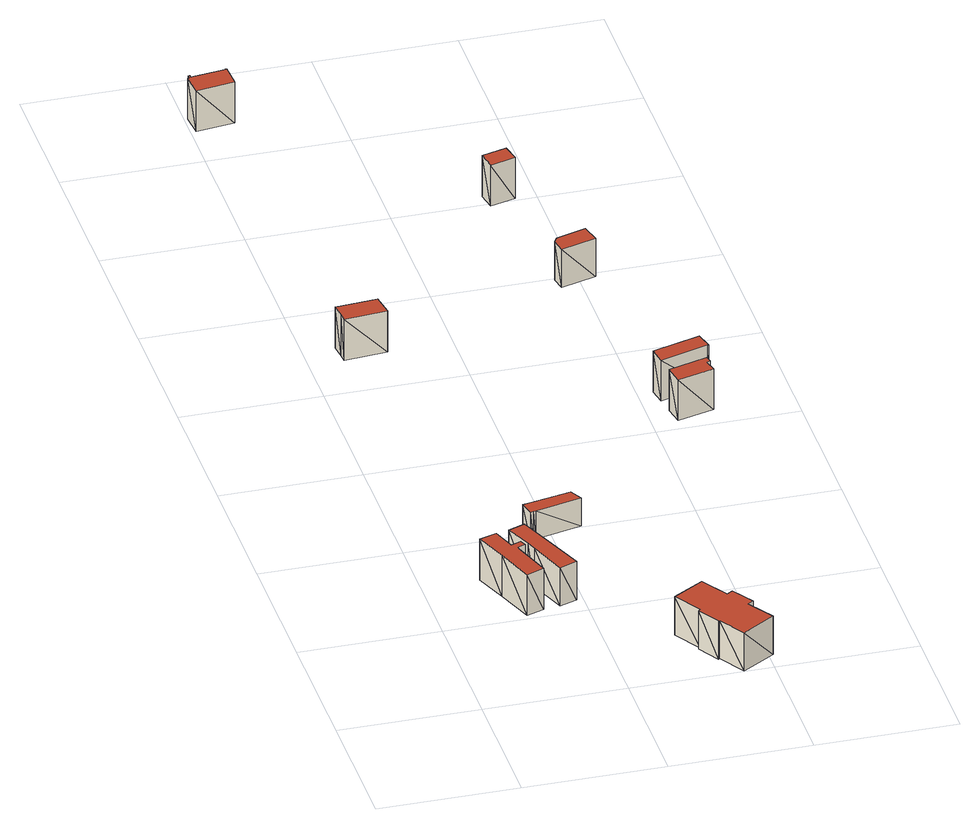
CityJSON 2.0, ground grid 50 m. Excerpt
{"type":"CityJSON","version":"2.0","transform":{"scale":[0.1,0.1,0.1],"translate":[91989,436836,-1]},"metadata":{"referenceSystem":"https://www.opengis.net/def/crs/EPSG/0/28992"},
"CityObjects":{
"building1":{"type":"Building","attributes":{"+height_valid":1,"+groundHeight":0,"measuredHeight":16,"+function":"Industry","+org_car_parking_spaces":50,"+total_area":426,"+min_car_parking_spaces":0},"geometry":[{"type":"MultiSurface","lod":"1.2","boundaries":[[[0,1,2,3,4,5,6,7,8,9,10]],[[11,12,13,14,15,16,17,18,19,20,21]],[[0,12,11]],[[0,1,12]],[[1,13,12]],[[1,2,13]],[[2,14,13]],[[2,3,14]],[[3,15,14]],[[3,4,15]],[[4,16,15]],[[4,5,16]],[[5,17,16]],[[5,6,17]],[[6,18,17]],[[6,7,18]],[[7,19,18]],[[7,8,19]],[[8,20,19]],[[8,9,20]],[[9,21,20]],[[9,10,21]],[[10,11,21]],[[10,0,11]]],"semantics":{"surfaces":[{"type":"GroundSurface"},{"type":"RoofSurface"},{"type":"WallSurface"}],"values":[0,1,2,2,2,2,2,2,2,2,2,2,2,2,2,2,2,2,2,2,2,2,2,2]}}]},
"building2":{"type":"Building","attributes":{"+height_valid":1,"+groundHeight":-1,"measuredHeight":14,"+function":"Shop","+org_car_parking_spaces":11,"+total_area":164,"+min_car_parking_spaces":0},"geometry":[{"type":"MultiSurface","lod":"1.2","boundaries":[[[22,23,24,25,26,27,28]],[[29,30,31,32,33,34,35]],[[22,30,29]],[[22,23,30]],[[23,31,30]],[[23,24,31]],[[24,32,31]],[[24,25,32]],[[25,33,32]],[[25,26,33]],[[26,34,33]],[[26,27,34]],[[27,35,34]],[[27,28,35]],[[28,29,35]],[[28,22,29]]],"semantics":{"surfaces":[{"type":"GroundSurface"},{"type":"RoofSurface"},{"type":"WallSurface"}],"values":[0,1,2,2,2,2,2,2,2,2,2,2,2,2,2,2]}}]},
"building3":{"type":"Building","attributes":{"+height_valid":1,"+groundHeight":0,"measuredHeight":11,"+function":"Office","+org_car_parking_spaces":42,"+total_area":400,"+min_car_parking_spaces":0},"geometry":[{"type":"MultiSurface","lod":"1.2","boundaries":[[[36,37,38,39,40,41,42]],[[43,44,45,46,47,48,49]],[[36,44,43]],[[36,37,44]],[[37,45,44]],[[37,38,45]],[[38,46,45]],[[38,39,46]],[[39,47,46]],[[39,40,47]],[[40,48,47]],[[40,41,48]],[[41,49,48]],[[41,42,49]],[[42,43,49]],[[42,36,43]]],"semantics":{"surfaces":[{"type":"GroundSurface"},{"type":"RoofSurface"},{"type":"WallSurface"}],"values":[0,1,2,2,2,2,2,2,2,2,2,2,2,2,2,2]}}]},
"building4":{"type":"Building","attributes":{"+height_valid":1,"+groundHeight":-1,"measuredHeight":15,"+function":"Office","+org_car_parking_spaces":47,"+total_area":487,"+min_car_parking_spaces":0},"geometry":[{"type":"MultiSurface","lod":"1.2","boundaries":[[[50,51,52,53,54]],[[55,56,57,58,59]],[[50,56,55]],[[50,51,56]],[[51,57,56]],[[51,52,57]],[[52,58,57]],[[52,53,58]],[[53,59,58]],[[53,54,59]],[[54,55,59]],[[54,50,55]]],"semantics":{"surfaces":[{"type":"GroundSurface"},{"type":"RoofSurface"},{"type":"WallSurface"}],"values":[0,1,2,2,2,2,2,2,2,2,2,2]}}]},
"building5":{"type":"Building","attributes":{"+height_valid":1,"+groundHeight":-1,"measuredHeight":14,"+function":"Office","+org_car_parking_spaces":41,"+total_area":2044,"+min_car_parking_spaces":16},"geometry":[{"type":"MultiSurface","lod":"1.2","boundaries":[[[60,61,62,63,64,65,66,67,68,69,70,71]],[[72,73,74,75,76,77,78,79,80,81,82,83]],[[60,73,72]],[[60,61,73]],[[61,74,73]],[[61,62,74]],[[62,75,74]],[[62,63,75]],[[63,76,75]],[[63,64,76]],[[64,77,76]],[[64,65,77]],[[65,78,77]],[[65,66,78]],[[66,79,78]],[[66,67,79]],[[67,80,79]],[[67,68,80]],[[68,81,80]],[[68,69,81]],[[69,82,81]],[[69,70,82]],[[70,83,82]],[[70,71,83]],[[71,72,83]],[[71,60,72]]],"semantics":{"surfaces":[{"type":"GroundSurface"},{"type":"RoofSurface"},{"type":"WallSurface"}],"values":[0,1,2,2,2,2,2,2,2,2,2,2,2,2,2,2,2,2,2,2,2,2,2,2,2,2]}}]},
"building6":{"type":"Building","attributes":{"+height_valid":1,"+groundHeight":0,"measuredHeight":16,"+function":"Office","+org_car_parking_spaces":41,"+total_area":473,"+min_car_parking_spaces":0},"geometry":[{"type":"MultiSurface","lod":"1.2","boundaries":[[[84,85,86,87,88,89,90,91,92,93]],[[94,95,96,97,98,99,100,101,102,103]],[[84,95,94]],[[84,85,95]],[[85,96,95]],[[85,86,96]],[[86,97,96]],[[86,87,97]],[[87,98,97]],[[87,88,98]],[[88,99,98]],[[88,89,99]],[[89,100,99]],[[89,90,100]],[[90,101,100]],[[90,91,101]],[[91,102,101]],[[91,92,102]],[[92,103,102]],[[92,93,103]],[[93,94,103]],[[93,84,94]]],"semantics":{"surfaces":[{"type":"GroundSurface"},{"type":"RoofSurface"},{"type":"WallSurface"}],"values":[0,1,2,2,2,2,2,2,2,2,2,2,2,2,2,2,2,2,2,2,2,2]}}]},
"building7":{"type":"Building","attributes":{"+height_valid":1,"+groundHeight":-1,"measuredHeight":15,"+function":"Office","+org_car_parking_spaces":32,"+total_area":169,"+min_car_parking_spaces":0},"geometry":[{"type":"MultiSurface","lod":"1.2","boundaries":[[[104,105,106,107,108,109,110]],[[111,112,113,114,115,116,117]],[[104,112,111]],[[104,105,112]],[[105,113,112]],[[105,106,113]],[[106,114,113]],[[106,107,114]],[[107,115,114]],[[107,108,115]],[[108,116,115]],[[108,109,116]],[[109,117,116]],[[109,110,117]],[[110,111,117]],[[110,104,111]]],"semantics":{"surfaces":[{"type":"GroundSurface"},{"type":"RoofSurface"},{"type":"WallSurface"}],"values":[0,1,2,2,2,2,2,2,2,2,2,2,2,2,2,2]}}]},
"building8":{"type":"Building","attributes":{"+height_valid":1,"+groundHeight":-1,"measuredHeight":15,"+function":"Office","+org_car_parking_spaces":5,"+total_area":1248,"+min_car_parking_spaces":9},"geometry":[{"type":"MultiSurface","lod":"1.2","boundaries":[[[118,119,120,121,122,123,124]],[[125,126,127,128,129,130,131]],[[118,126,125]],[[118,119,126]],[[119,127,126]],[[119,120,127]],[[120,128,127]],[[120,121,128]],[[121,129,128]],[[121,122,129]],[[122,130,129]],[[122,123,130]],[[123,131,130]],[[123,124,131]],[[124,125,131]],[[124,118,125]]],"semantics":{"surfaces":[{"type":"GroundSurface"},{"type":"RoofSurface"},{"type":"WallSurface"}],"values":[0,1,2,2,2,2,2,2,2,2,2,2,2,2,2,2]}}]},
"building9":{"type":"Building","attributes":{"+height_valid":1,"+groundHeight":-1,"measuredHeight":14,"+function":"Industry","+org_car_parking_spaces":19,"+total_area":288,"+min_car_parking_spaces":0},"geometry":[{"type":"MultiSurface","lod":"1.2","boundaries":[[[132,133,134,135,136]],[[137,138,139,140,141]],[[132,138,137]],[[132,133,138]],[[133,139,138]],[[133,134,139]],[[134,140,139]],[[134,135,140]],[[135,141,140]],[[135,136,141]],[[136,137,141]],[[136,132,137]]],"semantics":{"surfaces":[{"type":"GroundSurface"},{"type":"RoofSurface"},{"type":"WallSurface"}],"values":[0,1,2,2,2,2,2,2,2,2,2,2]}}]},
"building10":{"type":"Building","attributes":{"+height_valid":1,"+groundHeight":-1,"measuredHeight":15,"+function":"Office","+org_car_parking_spaces":17,"+total_area":588,"+min_car_parking_spaces":0},"geometry":[{"type":"MultiSurface","lod":"1.2","boundaries":[[[142,143,144,145,146,147]],[[148,149,150,151,152,153]],[[142,149,148]],[[142,143,149]],[[143,150,149]],[[143,144,150]],[[144,151,150]],[[144,145,151]],[[145,152,151]],[[145,146,152]],[[146,153,152]],[[146,147,153]],[[147,148,153]],[[147,142,148]]],"semantics":{"surfaces":[{"type":"GroundSurface"},{"type":"RoofSurface"},{"type":"WallSurface"}],"values":[0,1,2,2,2,2,2,2,2,2,2,2,2,2]}}]}
},
"vertices":[
[306,664,10],[353,526,10],[290,504,10],[241,641,10],[196,757,10],[258,778,10],[287,695,10],[324,709,10],[332,686,10],[304,676,10],[305,671,10],[306,664,170],[353,526,170],[290,504,170],[241,641,170],[196,757,170],[258,778,170],[287,695,170],[324,709,170],[332,686,170],[304,676,170],[305,671,170],
[419,718,0],[478,570,0],[415,547,0],[364,684,0],[351,719,0],[312,816,0],[371,838,0],[419,718,150],[478,570,150],[415,547,150],[364,684,150],[351,719,150],[312,816,150],[371,838,150],
[583,1036,10],[607,990,10],[443,953,10],[433,951,10],[422,948,10],[410,1001,10],[432,1006,10],[583,1036,120],[607,990,120],[443,953,120],[433,951,120],[422,948,120],[410,1001,120],[432,1006,120],
[262,2289,0],[274,2210,0],[122,2196,0],[119,2225,0],[114,2278,0],[262,2289,160],[274,2210,160],[122,2196,160],[119,2225,160],[114,2278,160],
[926,262,0],[976,184,0],[955,170,0],[1015,76,0],[896,2,0],[838,98,0],[834,95,0],[786,172,0],[793,178,0],[734,277,0],[844,345,0],[905,248,0],[926,262,150],[976,184,150],[955,170,150],[1015,76,150],[896,2,150],[838,98,150],[834,95,150],[786,172,150],[793,178,150],[734,277,150],[844,345,150],[905,248,150],
[15,3669,10],[7,3751,10],[14,3752,10],[13,3764,10],[19,3765,10],[20,3756,10],[142,3771,10],[142,3773,10],[147,3774,10],[152,3688,10],[15,3669,170],[7,3751,170],[14,3752,170],[13,3764,170],[19,3765,170],[20,3756,170],[142,3771,170],[142,3773,170],[147,3774,170],[152,3688,170],
[1078,1619,0],[1216,1658,0],[1216,1657,0],[1222,1634,0],[1208,1629,0],[1221,1584,0],[1090,1549,0],[1078,1619,160],[1216,1658,160],[1216,1657,160],[1222,1634,160],[1208,1629,160],[1221,1584,160],[1090,1549,160],
[1240,1743,0],[1243,1730,0],[1240,1729,0],[1067,1680,0],[1056,1743,0],[1222,1790,0],[1227,1791,0],[1240,1743,160],[1243,1730,160],[1240,1729,160],[1067,1680,160],[1056,1743,160],[1222,1790,160],[1227,1791,160],
[934,2512,0],[1041,2545,0],[1059,2477,0],[933,2441,0],[923,2494,0],[934,2512,150],[1041,2545,150],[1059,2477,150],[933,2441,150],[923,2494,150],
[914,3076,0],[929,3013,0],[837,2987,0],[837,2988,0],[838,2988,0],[826,3053,0],[914,3076,160],[929,3013,160],[837,2987,160],[837,2988,160],[838,2988,160],[826,3053,160]
]}
